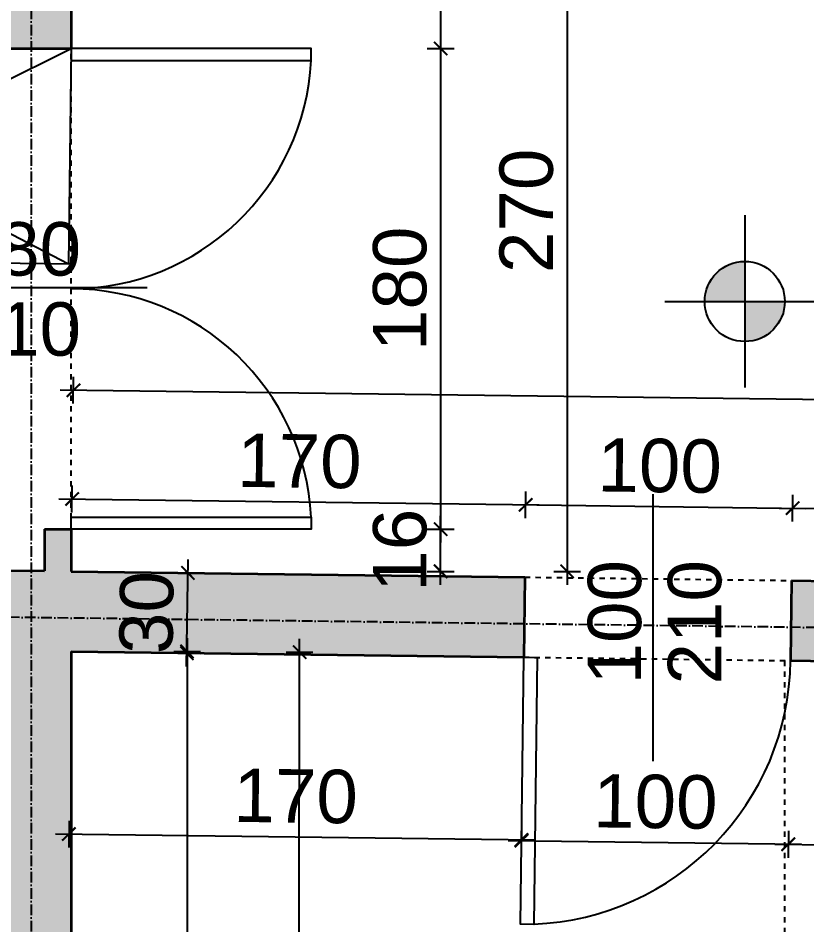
# Model space of a CAD drawing. Header units: inches. Extents: x -72385 to 39588, y -6525 to 66685.
# Drawn here: x -47159.7 to -46864.1, y 29729.1 to 30068.7 of the extents above; entities that cross this region are included whole.
import ezdxf

# ---------------------------------------------------------------- set-up
doc = ezdxf.new("R2010")
doc.units = ezdxf.units.IN
doc.header["$MEASUREMENT"] = 0
doc.linetypes.add('DashDot', pattern=[0.6, 0.4, -0.1, 0, -0.1])
doc.linetypes.add('Hidden', pattern=[0.4, 0.2, -0.2])
for name, color, linetype, lineweight in [('Врати', 251, 'Continuous', 25), ('Изгледни линии', 253, 'Continuous', 25), ('Надписи врати', 252, 'Continuous', 25), ('Надписи коти вътрешни', 252, 'Continuous', 25), ('Надписи нива', 252, 'Continuous', 25), ('Оси', 252, 'DashDot', 25), ('Пунктир', 253, 'Hidden', 25), ('Разрезни линии', 7, 'Continuous', 35), ('Щрих стени', 254, 'Continuous', 25)]:
    doc.layers.add(name, color=color, linetype=linetype, lineweight=lineweight)
doc.styles.add('Arial Regular', font='arial.ttf')
doc.styles.get("Standard").update_dxf_attribs({"font": 'arial.ttf'})
doc.dimstyles.new('Annotative', dxfattribs={"dimscale": 0, "dimtxt": 20, "dimasz": 5, "dimexe": 5, "dimexo": 5, "dimgap": 5, "dimtad": 1, "dimdec": 0, "dimzin": 0, "dimdsep": 46, "dimtxsty": 'Standard', "dimblk": 'ARCHTICK', "dimcen": 5, "dimdle": 5, "dimadec": 0, "dimazin": 0, "dimtfac": 1, "dimtdec": 0, "dimtofl": 0, "dimtmove": 0, "dimatfit": 3, "dimldrblk": 'ARCHTICK', "dimfxl": 5, "dimfxlon": 1, "dimtolj": 1, "dimtzin": 0, "dimarcsym": 1})

# ---------------------------------------------------------------- blocks, each defined once
blk = doc.blocks.new('_ArchTick')
at = {"color": 0, "linetype": 'ByBlock', "const_width": 0.15}
blk.add_lwpolyline([(-0.5, -0.5), (0.5, 0.5)], dxfattribs=at)
blk = doc.blocks.new('*D110')
at = {"layer": 'Defpoints', "color": 0, "ltscale": 50, "transparency": 16777216}
for p in [(-47139.84, 30131.5), (-47139.84, 30057.29), (-47001.37, 30057.29)]:
    blk.add_point(p, dxfattribs=at)
at = {"layer": 'Надписи коти вътрешни', "color": 0, "lineweight": -2, "ltscale": 50, "transparency": 16777216}
for p, q in [((-47001.37, 30136.5), (-47001.37, 30052.29)), ((-47006.37, 30131.5), (-46996.37, 30131.5)), ((-47006.37, 30057.29), (-46996.37, 30057.29))]:
    blk.add_line(p, q, dxfattribs=at)
at = {"layer": 'Надписи коти вътрешни', "color": 0, "lineweight": -2, "ltscale": 50, "transparency": 16777216, "xscale": 5, "yscale": 5, "zscale": 5}
for p, rotation in [((-47001.37, 30131.5), 90), ((-47001.37, 30057.29), 270)]:
    blk.add_blockref('_ArchTick', p, dxfattribs=dict(at, rotation=rotation))
at = {"layer": 'Надписи коти вътрешни', "color": 0, "ltscale": 50, "transparency": 16777216, "insert": (-47016.37, 30094.39), "char_height": 20, "attachment_point": 5, "rotation": 90}
blk.add_mtext('\\A1;74', dxfattribs=at)
blk = doc.blocks.new('*D4235')
at = {"layer": 'Defpoints', "color": 0, "ltscale": 50, "transparency": 16777216}
for p in [(-47139.84, 30057.29), (-47139.84, 29877.29), (-47001.37, 29877.29)]:
    blk.add_point(p, dxfattribs=at)
at = {"layer": 'Надписи коти вътрешни', "color": 0, "lineweight": -2, "ltscale": 50, "transparency": 16777216}
for p, q in [((-47001.37, 30062.29), (-47001.37, 29872.29)), ((-47006.37, 30057.29), (-46996.37, 30057.29)), ((-47006.37, 29877.29), (-46996.37, 29877.29))]:
    blk.add_line(p, q, dxfattribs=at)
at = {"layer": 'Надписи коти вътрешни', "color": 0, "lineweight": -2, "ltscale": 50, "transparency": 16777216, "xscale": 5, "yscale": 5, "zscale": 5}
for p, rotation in [((-47001.37, 30057.29), 90), ((-47001.37, 29877.29), 270)]:
    blk.add_blockref('_ArchTick', p, dxfattribs=dict(at, rotation=rotation))
at = {"layer": 'Надписи коти вътрешни', "color": 0, "ltscale": 50, "transparency": 16777216, "insert": (-47016.59, 29967.29), "char_height": 20, "attachment_point": 5, "rotation": 90}
blk.add_mtext('\\A1;180', dxfattribs=at)
blk = doc.blocks.new('*D4021')
at = {"layer": 'Defpoints', "color": 0, "ltscale": 50, "transparency": 16777216}
for p in [(-47139.84, 29877.29), (-47001.37, 29877.29), (-47139.84, 29861.48)]:
    blk.add_point(p, dxfattribs=at)
at = {"layer": 'Надписи коти вътрешни', "color": 0, "lineweight": -2, "ltscale": 50, "transparency": 16777216}
for p, q in [((-47001.37, 29856.48), (-47001.37, 29882.29)), ((-47006.37, 29877.29), (-46996.37, 29877.29)), ((-47006.37, 29861.48), (-46996.37, 29861.48))]:
    blk.add_line(p, q, dxfattribs=at)
at = {"layer": 'Надписи коти вътрешни', "color": 0, "lineweight": -2, "ltscale": 50, "transparency": 16777216, "xscale": 5, "yscale": 5, "zscale": 5}
for p, rotation in [((-47001.37, 29877.29), 90), ((-47001.37, 29861.48), 270)]:
    blk.add_blockref('_ArchTick', p, dxfattribs=dict(at, rotation=rotation))
at = {"layer": 'Надписи коти вътрешни', "color": 0, "ltscale": 50, "transparency": 16777216, "insert": (-47016.59, 29869.38), "char_height": 20, "attachment_point": 5, "rotation": 90}
blk.add_mtext('\\A1;16', dxfattribs=at)
blk = doc.blocks.new('*D4236')
at = {"layer": 'Defpoints', "color": 0, "ltscale": 50, "transparency": 16777216}
for p in [(-47202.34, 30083.57), (-47202.34, 30057.29), (-47139.84, 30057.29)]:
    blk.add_point(p, dxfattribs=at)
at = {"layer": 'Надписи коти вътрешни', "color": 0, "lineweight": -2, "ltscale": 50, "transparency": 16777216}
for p, q in [((-47202.34, 30078.57), (-47202.34, 30088.57)), ((-47139.84, 30078.57), (-47139.84, 30088.57)), ((-47134.84, 30083.57), (-47207.34, 30083.57))]:
    blk.add_line(p, q, dxfattribs=at)
at = {"layer": 'Надписи коти вътрешни', "color": 0, "lineweight": -2, "ltscale": 50, "transparency": 16777216, "xscale": 5, "yscale": 5, "zscale": 5, "rotation": 180}
blk.add_blockref('_ArchTick', (-47202.34, 30083.57), dxfattribs=at)
at = {"layer": 'Надписи коти вътрешни', "color": 0, "lineweight": -2, "ltscale": 50, "transparency": 16777216, "xscale": 5, "yscale": 5, "zscale": 5}
blk.add_blockref('_ArchTick', (-47139.84, 30083.57), dxfattribs=at)
at = {"layer": 'Надписи коти вътрешни', "color": 0, "ltscale": 50, "transparency": 16777216, "insert": (-47171.09, 30098.79), "char_height": 20, "attachment_point": 5}
blk.add_mtext('\\A1;63', dxfattribs=at)
blk = doc.blocks.new('*D111')
at = {"layer": 'Defpoints', "color": 0, "ltscale": 50, "transparency": 16777216}
for p in [(-47139.84, 30131.5), (-47139.84, 29861.48), (-46953.98, 29861.48)]:
    blk.add_point(p, dxfattribs=at)
at = {"layer": 'Надписи коти вътрешни', "color": 0, "lineweight": -2, "ltscale": 50, "transparency": 16777216}
for p, q in [((-46953.98, 30136.5), (-46953.98, 29856.48)), ((-46958.98, 30131.5), (-46948.98, 30131.5)), ((-46958.98, 29861.48), (-46948.98, 29861.48))]:
    blk.add_line(p, q, dxfattribs=at)
at = {"layer": 'Надписи коти вътрешни', "color": 0, "lineweight": -2, "ltscale": 50, "transparency": 16777216, "xscale": 5, "yscale": 5, "zscale": 5}
for p, rotation in [((-46953.98, 30131.5), 90), ((-46953.98, 29861.48), 270)]:
    blk.add_blockref('_ArchTick', p, dxfattribs=dict(at, rotation=rotation))
at = {"layer": 'Надписи коти вътрешни', "color": 0, "ltscale": 50, "transparency": 16777216, "insert": (-46969.19, 29996.49), "char_height": 20, "attachment_point": 5, "rotation": 90}
blk.add_mtext('\\A1;270', dxfattribs=at)
blk = doc.blocks.new('*D201')
at = {"layer": 'Defpoints', "color": 0, "ltscale": 50, "transparency": 16777216}
for p in [(-47139.84, 29831.48), (-46970.22, 29829.32), (-46971.09, 29760.94)]:
    blk.add_point(p, dxfattribs=at)
at = {"layer": 'Надписи коти вътрешни', "color": 0, "lineweight": -2, "ltscale": 50, "transparency": 16777216}
for p, q in [((-47140.64, 29768.1), (-47140.77, 29758.1)), ((-46971.03, 29765.94), (-46971.15, 29755.94)), ((-47145.71, 29763.17), (-46966.09, 29760.88))]:
    blk.add_line(p, q, dxfattribs=at)
at = {"layer": 'Надписи коти вътрешни', "color": 0, "lineweight": -2, "ltscale": 50, "transparency": 16777216, "xscale": 5, "yscale": 5, "zscale": 5}
for p, rotation in [((-47140.71, 29763.1), 179.2706286525376), ((-46971.09, 29760.94), 359.2706286525376)]:
    blk.add_blockref('_ArchTick', p, dxfattribs=dict(at, rotation=rotation))
at = {"layer": 'Надписи коти вътрешни', "color": 0, "ltscale": 50, "transparency": 16777216, "insert": (-47055.71, 29777.23), "char_height": 20, "attachment_point": 5, "rotation": 359.2706}
blk.add_mtext('\\A1;170', dxfattribs=at)
blk = doc.blocks.new('*D4009')
at = {"layer": 'Defpoints', "color": 0, "ltscale": 50, "transparency": 16777216}
for p in [(-46970.22, 29829.32), (-46870.22, 29828.04), (-46871.09, 29759.33)]:
    blk.add_point(p, dxfattribs=at)
at = {"layer": 'Надписи коти вътрешни', "color": 0, "lineweight": -2, "ltscale": 50, "transparency": 16777216}
for p, q in [((-46971.03, 29765.6), (-46971.16, 29755.6)), ((-46871.03, 29764.33), (-46871.16, 29754.33)), ((-46976.09, 29760.67), (-46866.09, 29759.27))]:
    blk.add_line(p, q, dxfattribs=at)
at = {"layer": 'Надписи коти вътрешни', "color": 0, "lineweight": -2, "ltscale": 50, "transparency": 16777216, "xscale": 5, "yscale": 5, "zscale": 5}
for p, rotation in [((-46971.09, 29760.6), 179.270628652542), ((-46871.09, 29759.33), 359.270628652542)]:
    blk.add_blockref('_ArchTick', p, dxfattribs=dict(at, rotation=rotation))
at = {"layer": 'Надписи коти вътрешни', "color": 0, "ltscale": 50, "transparency": 16777216, "insert": (-46920.9, 29775.18), "char_height": 20, "attachment_point": 5, "rotation": 359.2706}
blk.add_mtext('\\A1;100', dxfattribs=at)
blk = doc.blocks.new('*D202')
at = {"layer": 'Defpoints', "color": 0, "ltscale": 50, "transparency": 16777216}
for p in [(-46870.22, 29828.04), (-46599.84, 29824.6), (-46600.71, 29755.8)]:
    blk.add_point(p, dxfattribs=at)
at = {"layer": 'Надписи коти вътрешни', "color": 0, "lineweight": -2, "ltscale": 50, "transparency": 16777216}
for p, q in [((-46871.03, 29764.24), (-46871.16, 29754.24)), ((-46600.65, 29760.8), (-46600.78, 29750.8)), ((-46876.09, 29759.31), (-46595.71, 29755.74))]:
    blk.add_line(p, q, dxfattribs=at)
at = {"layer": 'Надписи коти вътрешни', "color": 0, "lineweight": -2, "ltscale": 50, "transparency": 16777216, "xscale": 5, "yscale": 5, "zscale": 5}
for p, rotation in [((-46871.1, 29759.24), 179.2706286525378), ((-46600.71, 29755.8), 359.2706286525378)]:
    blk.add_blockref('_ArchTick', p, dxfattribs=dict(at, rotation=rotation))
at = {"layer": 'Надписи коти вътрешни', "color": 0, "ltscale": 50, "transparency": 16777216, "insert": (-46735.71, 29772.73), "char_height": 20, "attachment_point": 5, "rotation": 359.2706}
blk.add_mtext('\\A1;270', dxfattribs=at)
blk = doc.blocks.new('*D8141')
at = {"layer": 'Defpoints', "color": 0, "ltscale": 50, "transparency": 16777216}
for p in [(-47139.84, 29831.48), (-47139.84, 29291.43), (-47096.42, 29291.43)]:
    blk.add_point(p, dxfattribs=at)
at = {"layer": 'Надписи коти вътрешни', "color": 0, "lineweight": -2, "ltscale": 50, "transparency": 16777216}
for p, q in [((-47096.42, 29836.48), (-47096.42, 29286.43)), ((-47101.42, 29831.48), (-47091.42, 29831.48)), ((-47101.42, 29291.43), (-47091.42, 29291.43))]:
    blk.add_line(p, q, dxfattribs=at)
at = {"layer": 'Надписи коти вътрешни', "color": 0, "lineweight": -2, "ltscale": 50, "transparency": 16777216, "xscale": 5, "yscale": 5, "zscale": 5}
for p, rotation in [((-47096.42, 29831.48), 90), ((-47096.42, 29291.43), 270)]:
    blk.add_blockref('_ArchTick', p, dxfattribs=dict(at, rotation=rotation))
at = {"layer": 'Надписи коти вътрешни', "color": 0, "ltscale": 50, "transparency": 16777216, "insert": (-47111.63, 29518.07), "char_height": 20, "attachment_point": 5, "rotation": 90}
blk.add_mtext('\\A1;540', dxfattribs=at)
blk = doc.blocks.new('*D8140')
at = {"layer": 'Defpoints', "color": 0, "ltscale": 50, "transparency": 16777216}
for p in [(-47139.84, 29831.48), (-46569.84, 29824.6), (-46571.46, 29690.06)]:
    blk.add_point(p, dxfattribs=at)
at = {"layer": 'Надписи коти вътрешни', "color": 0, "lineweight": -2, "ltscale": 50, "transparency": 16777216}
for p, q in [((-47141.4, 29701.93), (-47141.52, 29691.93)), ((-47146.46, 29696.99), (-46566.46, 29690)), ((-46571.4, 29695.06), (-46571.52, 29685.06))]:
    blk.add_line(p, q, dxfattribs=at)
at = {"layer": 'Надписи коти вътрешни', "color": 0, "lineweight": -2, "ltscale": 50, "transparency": 16777216, "xscale": 5, "yscale": 5, "zscale": 5}
for p, rotation in [((-47141.46, 29696.93), 179.3090127927383), ((-46571.46, 29690.06), 359.3090127927384)]:
    blk.add_blockref('_ArchTick', p, dxfattribs=dict(at, rotation=rotation))
at = {"layer": 'Надписи коти вътрешни', "color": 0, "ltscale": 50, "transparency": 16777216, "insert": (-46804.26, 29708.08), "char_height": 20, "attachment_point": 5, "rotation": 359.309}
blk.add_mtext('\\A1;570', dxfattribs=at)
blk = doc.blocks.new('*D8142')
at = {"layer": 'Defpoints', "color": 0, "ltscale": 50, "transparency": 16777216}
for p in [(-47136.47, 29831.34), (-47054.22, 29831.21), (-47137.34, 29276.4)]:
    blk.add_point(p, dxfattribs=at)
at = {"layer": 'Надписи коти вътрешни', "color": 0, "lineweight": -2, "ltscale": 50, "transparency": 16777216}
for p, q in [((-47055.1, 29271.27), (-47054.22, 29836.21)), ((-47059.22, 29831.22), (-47049.22, 29831.2)), ((-47060.1, 29276.28), (-47050.1, 29276.26))]:
    blk.add_line(p, q, dxfattribs=at)
at = {"layer": 'Надписи коти вътрешни', "color": 0, "lineweight": -2, "ltscale": 50, "transparency": 16777216, "xscale": 5, "yscale": 5, "zscale": 5}
for p, rotation in [((-47054.22, 29831.21), 89.9100498251052), ((-47055.1, 29276.27), 269.9100498251052)]:
    blk.add_blockref('_ArchTick', p, dxfattribs=dict(at, rotation=rotation))
at = {"layer": 'Надписи коти вътрешни', "color": 0, "ltscale": 50, "transparency": 16777216, "insert": (-47069.93, 29492.52), "char_height": 20, "attachment_point": 5, "rotation": 89.91}
blk.add_mtext('\\A1;555', dxfattribs=at)
blk = doc.blocks.new('*D4288')
at = {"layer": 'Defpoints', "color": 0, "ltscale": 50, "transparency": 16777216}
for p in [(-46969.49, 29886.41), (-47139.84, 29861.48), (-46969.84, 29859.31)]:
    blk.add_point(p, dxfattribs=at)
at = {"layer": 'Надписи коти вътрешни', "color": 0, "lineweight": -2, "ltscale": 50, "transparency": 16777216}
for p, q in [((-47139.56, 29883.57), (-47139.43, 29893.57)), ((-46969.56, 29881.41), (-46969.43, 29891.41)), ((-47144.49, 29888.63), (-46964.49, 29886.34))]:
    blk.add_line(p, q, dxfattribs=at)
at = {"layer": 'Надписи коти вътрешни', "color": 0, "lineweight": -2, "ltscale": 50, "transparency": 16777216, "xscale": 5, "yscale": 5, "zscale": 5}
for p, rotation in [((-47139.49, 29888.57), 179.270628652534), ((-46969.49, 29886.41), 359.270628652534)]:
    blk.add_blockref('_ArchTick', p, dxfattribs=dict(at, rotation=rotation))
at = {"layer": 'Надписи коти вътрешни', "color": 0, "ltscale": 50, "transparency": 16777216, "insert": (-47054.3, 29902.7), "char_height": 20, "attachment_point": 5, "rotation": 359.2706}
blk.add_mtext('\\A1;170', dxfattribs=at)
blk = doc.blocks.new('*D4289')
at = {"layer": 'Defpoints', "color": 0, "ltscale": 50, "transparency": 16777216}
for p in [(-46869.49, 29885.13), (-46969.84, 29859.31), (-46869.84, 29858.04)]:
    blk.add_point(p, dxfattribs=at)
at = {"layer": 'Надписи коти вътрешни', "color": 0, "lineweight": -2, "ltscale": 50, "transparency": 16777216}
for p, q in [((-46969.56, 29881.41), (-46969.43, 29891.41)), ((-46869.56, 29880.13), (-46869.43, 29890.13)), ((-46974.49, 29886.47), (-46864.49, 29885.07))]:
    blk.add_line(p, q, dxfattribs=at)
at = {"layer": 'Надписи коти вътрешни', "color": 0, "lineweight": -2, "ltscale": 50, "transparency": 16777216, "xscale": 5, "yscale": 5, "zscale": 5}
for p, rotation in [((-46969.49, 29886.41), 179.2706286525356), ((-46869.49, 29885.13), 359.2706286525356)]:
    blk.add_blockref('_ArchTick', p, dxfattribs=dict(at, rotation=rotation))
at = {"layer": 'Надписи коти вътрешни', "color": 0, "ltscale": 50, "transparency": 16777216, "insert": (-46919.3, 29900.98), "char_height": 20, "attachment_point": 5, "rotation": 359.2706}
blk.add_mtext('\\A1;100', dxfattribs=at)
blk = doc.blocks.new('*D4010')
at = {"layer": 'Defpoints', "color": 0, "ltscale": 50, "transparency": 16777216}
for p in [(-46299.49, 29877.88), (-46869.84, 29858.04), (-46299.84, 29850.78)]:
    blk.add_point(p, dxfattribs=at)
at = {"layer": 'Надписи коти вътрешни', "color": 0, "lineweight": -2, "ltscale": 50, "transparency": 16777216}
for p, q in [((-46869.56, 29880.13), (-46869.43, 29890.13)), ((-46874.49, 29885.2), (-46294.49, 29877.81)), ((-46299.56, 29872.88), (-46299.43, 29882.88))]:
    blk.add_line(p, q, dxfattribs=at)
at = {"layer": 'Надписи коти вътрешни', "color": 0, "lineweight": -2, "ltscale": 50, "transparency": 16777216, "xscale": 5, "yscale": 5, "zscale": 5}
for p, rotation in [((-46869.49, 29885.13), 179.2706286525353), ((-46299.49, 29877.88), 359.2706286525353)]:
    blk.add_blockref('_ArchTick', p, dxfattribs=dict(at, rotation=rotation))
at = {"layer": 'Надписи коти вътрешни', "color": 0, "ltscale": 50, "transparency": 16777216, "insert": (-46584.3, 29896.72), "char_height": 20, "attachment_point": 5, "rotation": 359.2706}
blk.add_mtext('\\A1;570', dxfattribs=at)
blk = doc.blocks.new('*D4292')
at = {"layer": 'Defpoints', "color": 0, "ltscale": 50, "transparency": 16777216}
for p in [(-47138.97, 29929.28), (-47139.84, 29861.48), (-45369.84, 29838.94)]:
    blk.add_point(p, dxfattribs=at)
at = {"layer": 'Надписи коти вътрешни', "color": 0, "lineweight": -2, "ltscale": 50, "transparency": 16777216}
for p, q in [((-47139.04, 29924.28), (-47138.91, 29934.28)), ((-45363.97, 29906.68), (-47143.97, 29929.34)), ((-45369.04, 29901.75), (-45368.91, 29911.75))]:
    blk.add_line(p, q, dxfattribs=at)
at = {"layer": 'Надписи коти вътрешни', "color": 0, "lineweight": -2, "ltscale": 50, "transparency": 16777216, "xscale": 5, "yscale": 5, "zscale": 5}
for p, rotation in [((-47138.97, 29929.28), 179.2706286525399), ((-45368.97, 29906.75), 359.2706286525399)]:
    blk.add_blockref('_ArchTick', p, dxfattribs=dict(at, rotation=rotation))
at = {"layer": 'Надписи коти вътрешни', "color": 0, "ltscale": 50, "transparency": 16777216, "insert": (-46253.78, 29933.22), "char_height": 20, "attachment_point": 5, "rotation": 359.2706}
blk.add_mtext('\\A1;1770', dxfattribs=at)
blk = doc.blocks.new('*D7160')
at = {"layer": 'Defpoints', "color": 0, "ltscale": 10, "transparency": 16777216}
for p in [(-47136.08, 29861.43), (-47096.11, 29860.92), (-47136.47, 29831.34)]:
    blk.add_point(p, dxfattribs=at)
at = {"layer": 'Надписи коти вътрешни', "color": 0, "lineweight": -2, "ltscale": 10, "transparency": 16777216}
for p, q in [((-47096.56, 29825.83), (-47096.05, 29865.92)), ((-47101.11, 29860.99), (-47091.11, 29860.86)), ((-47101.49, 29830.9), (-47091.49, 29830.77))]:
    blk.add_line(p, q, dxfattribs=at)
at = {"layer": 'Надписи коти вътрешни', "color": 0, "lineweight": -2, "ltscale": 10, "transparency": 16777216, "xscale": 5, "yscale": 5, "zscale": 5}
for p, rotation in [((-47096.11, 29860.92), 89.27062865254474), ((-47096.49, 29830.83), 269.2706286525448)]:
    blk.add_blockref('_ArchTick', p, dxfattribs=dict(at, rotation=rotation))
at = {"layer": 'Надписи коти вътрешни', "color": 0, "ltscale": 10, "transparency": 16777216, "insert": (-47111.52, 29846.07), "char_height": 20, "attachment_point": 5, "rotation": 89.2706}
blk.add_mtext('\\A1;30', dxfattribs=at)

msp = doc.modelspace()

# ---------------------------------------------------------------- hatches: boundary and pattern name
at = {"layer": 'Надписи нива', "ltscale": 50}
h = msp.add_hatch(color=256, dxfattribs=at)
h.dxf.hatch_style = 1
h.paths.add_polyline_path([(-46887.4, 29947.55, 0.414214), (-46872.4, 29962.55), (-46887.4, 29962.55)])
h.paths.add_polyline_path([(-46887.4, 29962.55), (-46887.4, 29977.55, 0.414214), (-46902.4, 29962.55)])
at = {"layer": 'Щрих стени', "ltscale": 10}
h = msp.add_hatch(color=256, dxfattribs=at)
h.dxf.hatch_style = 1
h.paths.add_polyline_path([(-50167.34, 31065.12), (-50134.82, 31064.7), (-50134.38, 31099.7), (-50234.39, 31100.97), (-50234.84, 31065.98), (-50202.34, 31065.56), (-50202.34, 31035.56), (-50197.34, 31035.5), (-50197.34, 30530.45), (-50232.34, 30530.9), (-50232.34, 30470.89), (-50752.34, 30477.51), (-50752.34, 30537.52), (-50817.34, 30538.35), (-50817.34, 30478.34), (-51347.34, 30485.09), (-51347.34, 30540.09), (-51367.34, 30540.35), (-51367.34, 30552.85), (-51397.34, 30552.85), (-51397.34, 30540.73), (-51402.34, 30540.79), (-51402.34, 30513.29), (-51416.96, 30513.48), (-51417.34, 30483.48), (-51397.34, 30483.23), (-51397.34, 30175.7), (-51367.34, 30175.7), (-51367.34, 30185.32), (-51222.34, 30183.47), (-51221.96, 30213.47), (-51367.34, 30215.32), (-51367.34, 30455.34), (-51097.34, 30451.9), (-51097.34, 30211.88), (-51121.96, 30212.2), (-51122.34, 30182.2), (-51042.34, 30181.18), (-51041.96, 30211.18), (-51067.34, 30211.5), (-51067.34, 30451.52), (-50797.34, 30448.08), (-50797.34, 30208.06), (-50941.96, 30209.91), (-50942.34, 30179.91), (-50667.34, 30176.41), (-50666.96, 30206.4), (-50767.34, 30207.68), (-50767.34, 30447.7), (-50497.34, 30444.26), (-50497.34, 30359.26), (-50467.34, 30359.26), (-50467.34, 30431.38), (-50197.34, 30427.94), (-50197.34, 30212.93), (-50467.34, 30216.36), (-50467.34, 30289.25), (-50497.34, 30289.25), (-50497.34, 30204.25), (-50566.96, 30205.13), (-50567.34, 30175.13), (-47202.34, 30132.3), (-47202.34, 30057.29), (-47139.84, 30057.29), (-47139.84, 30131.5), (-46899.84, 30128.44), (-46899.46, 30158.44), (-46924.84, 30158.77), (-46924.84, 30229.15), (-46954.84, 30229.15), (-46954.84, 30159.15), (-47139.84, 30161.5), (-47139.84, 30232.3), (-47202.34, 30232.3), (-47202.34, 30162.3), (-49017.34, 30185.4), (-49017.34, 30225.79), (-49047.34, 30225.79), (-49047.34, 30185.79), (-50167.34, 30200.04)])
h.paths.add_polyline_path([(-50434.38, 31103.52), (-50534.39, 31104.79), (-50534.84, 31069.79), (-50434.82, 31068.52)])
h.paths.add_polyline_path([(-50734.38, 31107.34), (-50834.39, 31108.61), (-50834.84, 31073.61), (-50802.34, 31073.2), (-50802.34, 31043.2), (-50767.34, 31042.75), (-50767.34, 31072.75), (-50734.82, 31072.34)])
h.paths.add_polyline_path([(-51034.38, 31111.16), (-51134.39, 31112.43), (-51134.84, 31077.43), (-51034.82, 31076.16)])
h = msp.add_hatch(color=256, dxfattribs=at)
h.dxf.hatch_style = 1
h.paths.add_polyline_path([(-48629.84, 29910.45), (-48741.97, 29911.88), (-48742.35, 29881.88), (-48630.22, 29880.45)])
h.paths.add_polyline_path([(-48351.96, 29906.91), (-48469.84, 29908.41), (-48470.22, 29878.41), (-48417.34, 29877.74), (-48417.34, 29812.74), (-48399.84, 29812.51), (-48399.84, 29307.47), (-48402.34, 29307.51), (-48402.34, 29277.5), (-48434.84, 29277.92), (-48435.28, 29242.92), (-48335.28, 29241.65), (-48334.84, 29276.64), (-48367.34, 29277.06), (-48367.34, 29307.06), (-48369.84, 29307.09), (-48369.84, 29812.13), (-48352.34, 29811.91), (-48352.34, 29876.91)])
h.paths.add_polyline_path([(-48634.84, 29280.46), (-48734.84, 29281.74), (-48735.28, 29246.74), (-48635.28, 29245.47)])
h.paths.add_polyline_path([(-48034.84, 29272.82), (-48134.84, 29274.1), (-48135.28, 29239.1), (-48035.28, 29237.83)])
h.paths.add_polyline_path([(-47734.84, 29269.01), (-47767.34, 29269.42), (-47767.34, 29299.42), (-47769.84, 29299.45), (-47769.84, 29804.49), (-47752.34, 29804.27), (-47752.34, 29869.28), (-47751.96, 29899.27), (-47869.84, 29900.77), (-47870.22, 29870.78), (-47817.34, 29870.1), (-47817.34, 29805.1), (-47799.84, 29804.88), (-47799.84, 29299.84), (-47802.34, 29299.87), (-47802.34, 29269.86), (-47834.84, 29270.28), (-47835.28, 29235.28), (-47735.28, 29234.01)])
h.paths.add_polyline_path([(-48029.84, 29902.81), (-48141.97, 29904.24), (-48142.35, 29874.24), (-48030.22, 29872.81)])
h.paths.add_polyline_path([(-47409.84, 29894.92), (-47541.97, 29896.6), (-47542.35, 29866.6), (-47410.22, 29864.92)])
h.paths.add_polyline_path([(-47434.84, 29265.19), (-47534.84, 29266.46), (-47535.28, 29231.46), (-47435.28, 29230.19)])
h.paths.add_polyline_path([(-47104.84, 29260.99), (-47137.34, 29261.4), (-47137.34, 29291.4), (-47139.84, 29291.43), (-47139.84, 29831.48), (-46970.22, 29829.32), (-46969.84, 29859.31), (-47139.84, 29861.48), (-47139.84, 29877.29), (-47149.84, 29877.29), (-47149.84, 29861.61), (-47169.84, 29861.86), (-47169.84, 29891.86), (-47249.84, 29892.88), (-47250.22, 29862.88), (-47202.34, 29862.27), (-47202.34, 29832.27), (-47169.84, 29831.86), (-47169.84, 29291.82), (-47202.34, 29292.23), (-47202.34, 29262.23), (-47234.84, 29262.64), (-47235.28, 29227.64), (-47105.28, 29225.99)])
h.paths.add_polyline_path([(-46299.84, 29850.78), (-46869.84, 29858.04), (-46870.22, 29828.04), (-46599.84, 29824.6), (-46599.84, 29789.6), (-46569.84, 29789.22), (-46569.84, 29284.18), (-46572.34, 29284.21), (-46572.34, 29254.21), (-46604.84, 29254.62), (-46605.28, 29219.62), (-45905.28, 29210.71), (-45904.84, 29245.71), (-45937.34, 29246.12), (-45937.34, 29276.12), (-45939.84, 29276.16), (-45939.84, 29813.7), (-45864.84, 29812.74), (-45864.84, 29815.24), (-45715.22, 29813.34), (-45714.84, 29843.34), (-46199.84, 29849.51), (-46200.22, 29819.51), (-46024.84, 29817.28), (-46024.84, 29814.78), (-45969.84, 29814.08), (-45969.84, 29276.54), (-45972.34, 29276.57), (-45972.34, 29246.57), (-46537.34, 29253.76), (-46537.34, 29283.76), (-46539.84, 29283.79), (-46539.84, 29823.84), (-46300.22, 29820.79)])
h.paths.add_polyline_path([(-46804.84, 29257.17), (-46837.34, 29257.58), (-46837.34, 29277.58), (-46872.34, 29278.03), (-46872.34, 29258.03), (-46904.84, 29258.44), (-46905.28, 29223.44), (-46805.28, 29222.17)])
h.paths.add_polyline_path([(-45604.84, 29241.89), (-45637.34, 29242.3), (-45637.34, 29262.3), (-45672.34, 29262.75), (-45672.34, 29242.75), (-45704.84, 29243.16), (-45705.28, 29208.17), (-45605.28, 29206.89)])
h.paths.add_polyline_path([(-45304.84, 29238.07), (-45337.34, 29238.48), (-45337.34, 29268.49), (-45339.84, 29268.52), (-45339.84, 29458.53), (-45369.84, 29458.53), (-45369.84, 29268.9), (-45372.34, 29268.93), (-45372.34, 29238.93), (-45404.84, 29239.34), (-45405.28, 29204.35), (-45305.28, 29203.07)])
h.paths.add_polyline_path([(-45319.84, 29838.31), (-45339.84, 29838.56), (-45339.84, 29893.95), (-45369.84, 29893.95), (-45369.84, 29838.94), (-45614.84, 29842.06), (-45615.22, 29812.07), (-45369.84, 29808.94), (-45369.84, 29558.54), (-45339.84, 29558.54), (-45339.84, 29808.56), (-45319.84, 29808.31)])
h.paths.add_polyline_path([(-45339.84, 30164.51), (-45369.84, 30164.51), (-45369.84, 30138.97), (-45604.46, 30141.96), (-45604.84, 30111.96), (-45369.84, 30108.97), (-45369.84, 30053.96), (-45339.84, 30053.96)])
h.paths.add_polyline_path([(-45704.46, 30143.23), (-45939.84, 30146.23), (-45939.84, 30416.25), (-45914.84, 30415.93), (-45914.84, 30490.94), (-45939.84, 30491.25), (-45939.84, 30631.27), (-45899.84, 30630.76), (-45899.84, 30840.77), (-45939.84, 30841.28), (-45939.84, 30981.29), (-45937.34, 30981.26), (-45937.34, 31011.27), (-45924.84, 31011.11), (-45924.39, 31046.1), (-45937.34, 31046.27), (-45937.34, 31066.27), (-45972.34, 31066.72), (-45972.34, 31046.71), (-46129.84, 31048.72), (-46129.84, 31068.72), (-46159.84, 31069.1), (-46159.84, 31049.1), (-46349.84, 31051.52), (-46349.84, 31071.52), (-46379.84, 31071.9), (-46379.84, 31051.9), (-46537.34, 31053.91), (-46537.34, 31073.91), (-46572.34, 31074.35), (-46572.34, 31054.35), (-46604.39, 31054.76), (-46604.84, 31019.76), (-46572.34, 31019.35), (-46572.34, 31004.35), (-45969.84, 30996.68), (-45969.84, 30444.13), (-46129.84, 30446.17), (-46129.84, 30841.2), (-46619.46, 30847.43), (-46619.84, 30817.44), (-46569.84, 30816.8), (-46569.84, 30526.78), (-46579.84, 30526.9), (-46579.84, 30486.9), (-46604.84, 30487.22), (-46604.84, 30467.22), (-46839.84, 30470.21), (-46839.84, 30820.24), (-46779.84, 30819.47), (-46779.46, 30849.47), (-46869.84, 30850.62), (-46869.84, 30470.59), (-46954.84, 30471.67), (-46954.84, 30309.16), (-46924.84, 30309.16), (-46924.84, 30441.29), (-46569.84, 30436.77), (-46569.84, 30154.25), (-46799.46, 30157.17), (-46799.84, 30127.17), (-46504.84, 30123.42), (-46504.46, 30153.41), (-46539.84, 30153.86), (-46539.84, 30816.42), (-46379.84, 30814.38), (-46379.84, 30151.83), (-46404.46, 30152.14), (-46404.84, 30122.14), (-46324.84, 30121.12), (-46324.46, 30151.12), (-46349.84, 30151.45), (-46349.84, 30418.97), (-45969.84, 30414.13), (-45969.84, 30146.61), (-46224.46, 30149.85), (-46224.84, 30119.85), (-45704.84, 30113.23)])
h.paths.add_polyline_path([(-46159.84, 30446.55), (-46349.84, 30448.97), (-46349.84, 30814), (-46159.84, 30811.58)], flags=16)

# ---------------------------------------------------------------- linework, layer by layer
at = {"layer": 'Врати', "ltscale": 50}
for points in [[(-47139.84, 30057.29), (-47139.84, 30052.79), (-47049.84, 30052.79), (-47049.84, 30057.29)], [(-47139.84, 29877.29), (-47139.84, 29881.79), (-47049.84, 29881.79), (-47049.84, 29877.29)], [(-46970.22, 29829.32), (-46965.22, 29829.25), (-46966.49, 29729.26), (-46971.49, 29729.32)]]:
    msp.add_lwpolyline(points, close=True, dxfattribs=at)
for centre, radius, start, end in [((-47139.84, 30057.29), 90, 270, 357.134), ((-47139.84, 29877.29), 90, 2.866, 90), ((-46970.22, 29829.32), 100, 272.1366, 359.2706)]:
    msp.add_arc(centre, radius, start, end, dxfattribs=at)
at = {"layer": 'Изгледни линии', "ltscale": 50}
for p, q in [((-47219.83, 30017.52), (-47139.84, 30057.29)), ((-47139.84, 30057.29), (-47140.86, 29976.5)), ((-47140.86, 29976.5), (-47219.83, 30017.52)), ((-47140.86, 29976.5), (-47219.83, 29977.51))]:
    msp.add_line(p, q, dxfattribs=at)
at = {"layer": 'Надписи врати', "ltscale": 50}
for p, q in [((-47211.42, 29967.72), (-47111.42, 29967.72)), ((-46921.73, 29790.44), (-46921.73, 29890.44))]:
    msp.add_line(p, q, dxfattribs=at)
at = {"layer": 'Надписи нива', "ltscale": 50}
for p, q in [((-46887.4, 29994.87), (-46887.4, 29930.36)), ((-46917.4, 29962.55), (-46787.4, 29962.55))]:
    msp.add_line(p, q, dxfattribs=at)
msp.add_circle((-46887.4, 29962.55), 15, dxfattribs=at)
at = {"layer": 'Оси', "ltscale": 10}
for points in [[(-47134.84, 31544.04), (-47134.84, 31523.79), (-47154.84, 31524.04), (-47154.84, 28764.34), (-47134.84, 28764.08), (-47134.84, 28743.83)], [(-39839.84, 29751.04), (-51384.84, 29898.02), (-51384.84, 30028.03), (-52799.84, 30046.04)]]:
    msp.add_lwpolyline(points, dxfattribs=at)
at = {"layer": 'Пунктир', "ltscale": 10}
for p, q in [((-47139.84, 29877.29), (-47139.84, 30057.29)), ((-46969.84, 29859.31), (-46869.84, 29858.04)), ((-46970.22, 29829.32), (-46870.22, 29828.04)), ((-46872.34, 29278.03), (-46872.34, 29828.07))]:
    msp.add_line(p, q, dxfattribs=at)
at = {"layer": 'Разрезни линии', "ltscale": 50}
for p, q in [((-47139.84, 30131.5), (-47139.84, 30057.29)), ((-47202.34, 30057.29), (-47139.84, 30057.29)), ((-47149.84, 29877.29), (-47149.84, 29861.61)), ((-47149.84, 29877.29), (-47139.84, 29877.29)), ((-47139.84, 29877.29), (-47139.84, 29861.48)), ((-47169.84, 29861.86), (-47149.84, 29861.61)), ((-47139.84, 29861.48), (-46969.84, 29859.31)), ((-46969.84, 29859.31), (-46970.22, 29829.32)), ((-46869.84, 29858.04), (-46870.22, 29828.04)), ((-46869.84, 29858.04), (-46299.84, 29850.78)), ((-47139.84, 29831.48), (-47139.84, 29291.43)), ((-47139.84, 29831.48), (-46970.22, 29829.32)), ((-46870.22, 29828.04), (-46599.84, 29824.6))]:
    msp.add_line(p, q, dxfattribs=at)

# ---------------------------------------------------------------- texts
at = {"layer": 'Надписи врати', "ltscale": 100, "char_height": 20, "width": 180.4891, "attachment_point": 1, "style": 'Arial Regular'}
for s, insert in [('180', (-47182.75, 29992.24)), ('210', (-47182.75, 29962.24))]:
    msp.add_mtext(s, dxfattribs=dict(at, insert=insert))
at = {"layer": 'Надписи врати', "ltscale": 100, "char_height": 20, "width": 180.4891, "attachment_point": 1, "rotation": 90, "style": 'Arial Regular'}
for s, insert in [('100', (-46946.24, 29819.1)), ('210', (-46916.24, 29819.1))]:
    msp.add_mtext(s, dxfattribs=dict(at, insert=insert))

# ---------------------------------------------------------------- dimensions: what is measured, and where the dimension line sits
at = {"layer": 'Надписи коти вътрешни', "ltscale": 50}
for p1, p2, distance, picture, middle in [((-47139.84, 30131.5), (-47139.84, 30057.29), 138.46, '*D110', (-47016.37, 30094.39)), ((-47139.84, 30131.5), (-47139.84, 29861.48), 185.86, '*D111', (-46969.19, 29996.49)), ((-45369.84, 29838.94), (-47139.84, 29861.48), -67.81, '*D4292', (-46253.78, 29933.22)), ((-47139.84, 29861.48), (-46969.84, 29859.31), 27.09, '*D4288', (-47054.3, 29902.7)), ((-46969.84, 29859.31), (-46869.84, 29858.04), 27.09, '*D4289', (-46919.3, 29900.98)), ((-46869.84, 29858.04), (-46299.84, 29850.78), 27.09, '*D4010', (-46584.3, 29896.72)), ((-47139.84, 29831.48), (-46970.22, 29829.32), -68.38, '*D201', (-47055.71, 29777.23)), ((-46970.22, 29829.32), (-46870.22, 29828.04), -68.72, '*D4009', (-46920.9, 29775.18)), ((-46870.22, 29828.04), (-46599.84, 29824.6), -68.81, '*D202', (-46735.71, 29772.73))]:
    dim = msp.add_aligned_dim(p1=p1, p2=p2, distance=distance, dimstyle='Annotative', override={"dimscale": 0, "dimtix": 0, "dimtofl": 0, "dimtmove": 0, "dimatfit": 3}, dxfattribs=at)
    dim.commit()
    dim.dimension.update_dxf_attribs({"geometry": picture, "text_midpoint": middle})
dim = msp.add_linear_dim(base=(-47202.33731907, 30083.57333407), p1=(-47139.83731907, 30057.28960885), p2=(-47202.33731907, 30057.28960885), dimstyle='Annotative', override={"dimscale": 0, "dimtix": 0, "dimtofl": 0, "dimtmove": 0, "dimatfit": 3}, dxfattribs=at)
dim.commit()
dim.dimension.update_dxf_attribs({"geometry": '*D4236', "text_midpoint": (-47171.08731907, 30098.79161511)})
dim = msp.add_linear_dim(base=(-47001.37, 29877.29), p1=(-47139.84, 30057.29), p2=(-47139.84, 29877.29), angle=90, dimstyle='Annotative', override={"dimscale": 0, "dimtix": 0, "dimtofl": 0, "dimtmove": 0, "dimatfit": 3}, dxfattribs=at)
dim.commit()
dim.dimension.update_dxf_attribs({"geometry": '*D4235', "text_midpoint": (-47016.59, 29967.29)})
for base, p1, p2, angle, picture, middle, dimtype in [((-47001.37, 29877.29), (-47139.84, 29861.48), (-47139.84, 29877.29), 90, '*D4021', (-47001.37, 29869.38), 128), ((-47096.42, 29291.43), (-47139.84, 29831.48), (-47139.84, 29291.43), 90, '*D8141', (-47096.42, 29518.07), 128), ((-47054.22, 29831.21), (-47137.34, 29276.4), (-47136.47, 29831.34), 89.91, '*D8142', (-47054.76, 29492.5), 129), ((-46571.46, 29690.06), (-47139.84, 29831.48), (-46569.84, 29824.6), 359.309, '*D8140', (-46804.45, 29692.87), 129)]:
    dim = msp.add_linear_dim(base=base, p1=p1, p2=p2, angle=angle, dimstyle='Annotative', override={"dimscale": 0, "dimtix": 0, "dimtofl": 0, "dimtmove": 0, "dimatfit": 3}, dxfattribs=at)
    dim.commit()
    dim.dimension.update_dxf_attribs({"geometry": picture, "text_midpoint": middle, "dimtype": dimtype})
at = {"layer": 'Надписи коти вътрешни', "ltscale": 10}
dim = msp.add_linear_dim(base=(-47096.11, 29860.92), p1=(-47136.47, 29831.34), p2=(-47136.08, 29861.43), angle=89.2706, dimstyle='Annotative', override={"dimscale": 0, "dimtix": 0, "dimtofl": 0, "dimtmove": 0, "dimatfit": 3}, dxfattribs=at)
dim.commit()
dim.dimension.update_dxf_attribs({"geometry": '*D7160', "text_midpoint": (-47096.3, 29845.88), "dimtype": 129})

doc.saveas('drawing.dxf')
